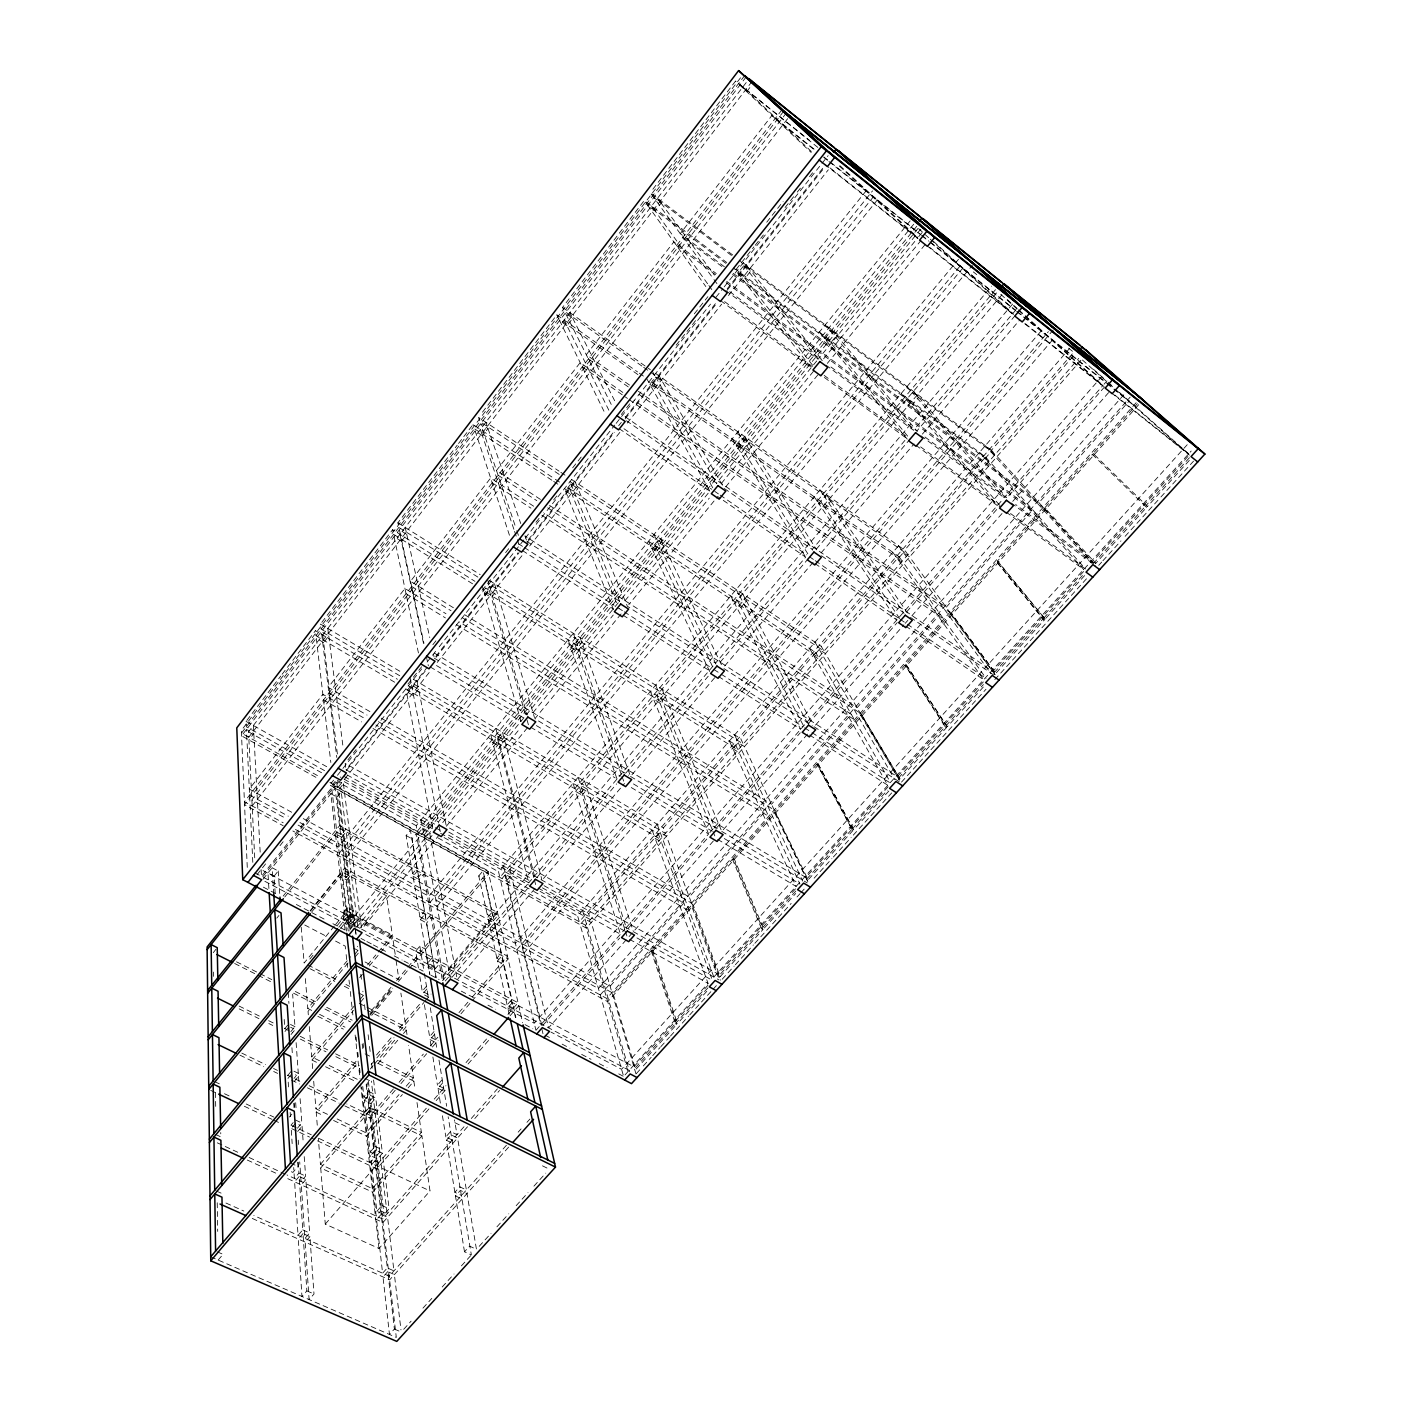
<?xml version="1.0" encoding="UTF-8"?>
<svg xmlns="http://www.w3.org/2000/svg" width="1412" height="1412" viewBox="0 0 1412 1412"><rect width="100%" height="100%" fill="white"/><g stroke="black" fill="none" stroke-linecap="round" stroke-linejoin="round"><path stroke-width="0.75" stroke-dasharray="5 3.75" d="M324.566 770.617L246.341 726.756L246.076 721.408L280.759 676.048M282.082 674.301L286.089 669.076M287.43 667.329L291.419 662.104M292.761 660.357L315.423 630.705L397.443 679.278M321.812 622.339L392.624 529.694L474.926 581.32M477.874 577.102L398.89 527.435L397.884 522.811L457.206 445.204M458.529 443.492L462.483 438.32M463.807 436.59L467.76 431.419M469.084 429.689L473.038 424.518L553.539 478.086M482.498 412.145L556.84 314.894L637.518 371.903M641.878 366.043L564.412 311.134L562.541 307.41L644.26 200.522L726.792 262.561M652.873 189.243L735.528 81.119L809.482 140.335M740.523 77.784L241.346 730.445L247.347 869.262M744.653 75.63L241.452 733.128L320.259 777.147M746.118 76.954L241.576 735.846L318.618 778.824M751.996 81.525L248.777 737.223L248.512 731.84L749.066 78.843M252.801 862.344L246.465 729.457L253.807 733.569L248.918 739.941L254.848 860.42M337.397 754.008L323.666 642.601L328.749 635.965L321.389 631.605L336.797 757.45M423.494 643.307L401.449 541.29L406.762 534.389L399.384 529.747L423.971 643.36M513.88 529.288L482.48 435.761L488.005 428.56L480.645 423.653L516.104 528.547M608.837 410.204L566.971 325.748L572.725 318.247L565.365 313.023L612.067 406.074M707.588 283.741L655.115 210.953L661.134 203.116L653.774 197.556L712.689 277.829M811.353 151.49L747.177 91.056L750.955 86.15M781.93 109.854L244.417 801.751L283.177 822.79M783.589 111.371L244.558 804.787L283.194 825.738M786.343 113.013L251.865 799.916L286.53 818.783M252.166 805.952L789.679 116.066M432.849 644.719L436.89 639.601M505.62 552.621L509.661 547.521M572.654 467.813L576.696 462.695M578.055 460.983L582.097 455.864M694.333 313.817L698.41 308.681M699.752 306.969L703.829 301.815M705.188 300.103L707.889 296.661M766.734 222.214L770.828 217.024M772.188 215.295L776.282 210.106M777.659 208.376L783.113 201.475M257.019 874.734L261.114 869.545L633.9 1066.837L707.959 985.258M262.473 867.833L266.515 862.714M280.017 845.664L284.077 840.546M347.881 759.903L356.071 749.56M407.962 684.026L421.606 666.764M482.057 590.392L491.57 578.355M535.96 522.281L540.037 517.127M553.663 499.919L557.74 494.765M629.699 403.85L621.509 414.21L992.777 671.53L1084.222 570.801M676.154 345.146L696.645 319.253M736.252 269.233L753.884 246.941M755.243 245.229L763.38 234.957M785.09 207.529L789.149 202.375M790.508 200.663L795.927 193.815M797.286 192.103L801.363 186.949M809.5 176.676L813.577 171.523M333.62 780.148L331.185 783.236L330.549 777.747M337.433 775.329L341.545 770.14M342.922 768.41L421.747 668.847M427.13 662.052L431.154 656.951M432.513 655.256L437.879 648.461M439.238 646.767L523.993 539.719M525.335 538.025L614.785 425.065M616.144 423.353L620.203 418.217M621.562 416.505L710.518 304.145M715.99 297.244L722.838 288.613M724.197 286.883L828.12 155.638M335.173 781.348L331.502 785.99L348.199 930.932M432.531 827.838L406.409 691.456L411.492 685.014L418.552 689.197L446.121 825.243M430.236 666.941L520.957 721.373L484.298 593.146L489.611 586.439L496.653 590.869L534.495 717.614M613.585 609.737L565.382 490.811L570.907 483.839L577.949 488.534L627.405 606.295L715.513 663.146L805.67 557.14L717.72 496.547L628.799 604.601M526.923 541.449L619.55 601.23L709.883 491.147L649.838 384.223L655.592 376.951L662.634 381.946L722.538 485.446M720.597 300.632L811.176 367.702L737.876 273.098L743.895 265.527L750.919 270.822L822.243 360.466L921.012 240.446M336.162 782.124L261.485 876.322L360.078 928.355M618.279 602.765L438.479 821.855L345.975 769.734L427.006 667.523M435.743 656.492L517.886 552.869M528.3 539.719L614.608 430.854M618.668 425.718L621.315 422.382M625.322 417.334L716.131 302.768M727.162 288.86L822.755 168.257M346.487 770.352L425.153 671.141M436.061 657.374L519.122 552.639M527.311 542.296L614.326 432.549M625.128 418.923L716.29 303.933M727.18 290.219L823.725 168.452M262.826 876.728L334.838 785.919L488.181 871.522L522.634 1022.8M262.967 879.27L335.121 788.337L488.746 874.01L409.709 968.067M344.457 779.265L430.342 671.071M437.208 662.44L522.934 554.457M529.677 545.967L620.45 431.631M627.246 423.07L721.656 304.162M728.486 295.549L828.314 169.793M353.953 926.343L336.391 779.812L343.434 783.748L338.527 789.926L354.977 926.378M418.552 689.197L413.451 695.622L406.409 691.456M525.44 714.543L491.358 597.558L496.653 590.869M616.462 602.642L572.425 495.488L577.949 488.534M712.742 487.758L656.88 389.2L662.634 381.946M812.659 365.355L744.918 278.376L750.919 270.822M213.247 952.694L215.895 949.341M275.199 893.637L274.087 876.181L278.217 870.992L272.11 867.745L273.734 893.831M336.974 797.109L341.245 791.744L345.834 829.179L341.422 834.651L335.121 831.209L330.849 793.703L336.974 797.109L341.422 834.651M283.194 896.073L339.533 825.702L497.518 912.523L440.579 979.575M284.747 897.026L339.833 828.279L498.118 915.17L442.485 980.634M276.752 918.171L278.888 915.505M341.739 837.245L346.152 831.756L351.041 871.698L346.487 877.329L339.974 873.834L335.421 833.786L341.739 837.245L346.487 877.329M866.174 190.796L338.527 847.094L298.091 825.085M339.233 853.219L872.563 190.867M873.516 196.656L345.905 851.101L428.86 896.249L958.536 259.279M346.646 857.243L877.24 200.098M310.093 910.775L344.546 868.186L507.455 956.171L471.82 997.666M310.534 911.075L342.216 871.91L386.57 895.808L392.36 935.062L377.216 953.294M311.734 911.887L344.863 870.939L508.108 958.995L472.385 1000.543M346.822 880.082L351.376 874.452L356.618 917.2L351.906 922.971L345.181 919.424L340.292 876.587L346.822 880.082L351.906 922.971M345.022 929.449L343.134 912.717L347.264 907.651L353.176 910.793L355.189 927.472M412.569 873.622L406.126 835.551L410.398 830.309L416.981 868.274L412.569 873.622L418.658 876.94L423.053 871.61L416.293 833.61L412.022 838.834L418.658 876.94M334.362 926.025L304.127 963.055L301.056 925.107M335.738 924.348L346.734 910.881L342.216 871.91M913.74 224.19L417.246 831.297L416.24 825.702L910.14 220.907M309.863 959.066L313.993 954M337.397 925.354L347.034 913.564L392.748 937.762L395.519 956.577M338.827 927.19L349.894 913.635L518.063 1002.767L507.949 1014.398M350.494 928.39L349.029 915.841L353.176 910.793M340.539 928.461L350.247 916.582M534.866 888.625L457.259 979.646L429.407 831.88L422.665 828.103L417.74 834.104L444.25 982.187L527.364 884.442M713.007 666.111L528.776 882.782L492.753 742.447L497.854 736.217L504.613 740.223L541.802 879.341M617.026 779L570.695 647.208L576.008 640.73L582.75 644.984L630.176 775.435M709.671 671.494L651.744 548.174L657.268 541.431L664.011 545.932L722.062 666.04M805.034 556.134L736.111 445.098L741.847 438.091L748.589 442.856L816.718 549.868M907.245 439.132L823.955 337.75L829.956 330.426L836.663 335.491L917.323 431.49M916.794 226.238L422.947 829.444L430.519 833.68M918.065 228.391L347.493 924.86L263.303 880.488M423.971 835.057L920.412 229.538L923.836 232.256M424.5 837.863L429.407 831.88M533.824 877.629L499.513 746.436L504.613 740.223M621.262 774.358L577.455 651.444L582.75 644.984M712.513 666.517L658.504 552.657L664.011 545.932M807.84 553.839L742.836 449.863L748.589 442.856M907.669 436.149L830.68 342.798L836.663 335.491M349.664 930.084L432.725 828.879L340.221 776.988M816.718 360.96L716.484 483.098L623.963 419.046M918.683 236.686L923.536 230.791M356.671 927.313L432.407 835.127M442.733 822.561L520.075 728.415M533.012 712.672L613.249 615.032M625.039 600.665L709.283 498.136M721.373 483.416L814.053 370.615M360.36 927.666L386.57 895.808M629.152 1070.349L361.649 929.184L439.185 834.969M527.417 727.78L446.333 826.285L631.588 930.684M621.103 613.955L534.83 718.761L628.658 775.294M725.715 486.84L818.995 373.492M827.326 363.378L925.266 244.382M284.977 1031.501L289.107 1026.506M419.911 916.829L413.028 876.234L417.44 870.886L424.465 911.358L419.911 916.829L426.159 920.2L430.731 914.747L423.529 874.222L419.099 879.57L426.159 920.2M311.717 1010.427L307.798 1008.468L350.476 956.771M290.854 1031.678L294.967 1026.683L292.655 994.172M354.747 954.3L357.96 950.435L357.448 946.252M348.04 962.966L308.045 1011.398L308.398 1015.74M291.048 1034.502L295.179 1029.507L290.625 1027.248M355.083 957.036L358.277 953.153M367.579 964.873L375.839 954.936M359.654 977.581L362.425 974.262M369.309 965.967L378.963 954.353M380.34 952.694L392.748 937.762M429.989 902.497L959.948 266.18M287.783 1075.379L292.055 1070.278L298.285 1073.314L294.031 1078.415M962.86 268.068L435.92 900.097L515.415 943.357L1041.315 330.779M291.19 1074.567L287.977 1078.397L288.525 1086.905M427.73 963.002L420.37 919.636L424.959 914.146L432.46 957.389L427.73 963.002L434.19 966.408L438.92 960.813L431.225 917.535L426.653 923.007L434.19 966.408M437.067 906.345L972.321 265.385M319.483 1060.747L311.734 1056.935L355.948 1003.985M360.06 999.343L363.378 995.389L362.866 991.171M312.67 1068.549L311.981 1060.077L353.529 1010.374M294.243 1081.433L298.514 1076.315L295.373 1074.797M360.413 1002.255L363.731 998.284M418.446 968.032L415.71 951.123L419.841 946.199L425.541 949.217L429.83 974.527L428.242 966.002L432.972 960.372L435.902 977.228M478.756 875.917L483.045 870.833L491.658 909.293L487.246 914.499L493.106 917.712L484.457 879.094L478.756 875.917L487.246 914.499M371.268 1010.745L390.983 987.253M396.613 980.546L406.479 968.808M407.891 967.132L488.181 871.522M369.962 1014.028L392.006 987.782M370.191 1015.104L392.765 988.223M398.413 981.499L408.297 969.744M371.709 1015.316L393.807 989.035M289.372 1117.051L291.825 1114.139M995.513 289.654L499.883 877.434L498.542 871.751L991.595 286.142M290.978 1125.188L293.184 1122.575M295.602 1123.175L291.19 1128.4L292.16 1143.614M996.554 292.902L500.554 880.294L535.766 1029.666M297.42 1128.223L301.833 1123.017L300.015 1097.548M1001.902 294.773L506.361 881.053L504.984 875.352L531.759 890.337M327.496 1114.333L315.935 1108.773L357.624 1059.477M297.65 1131.453L302.062 1126.229L298.832 1124.693M436.184 977.863L434.719 969.409L439.45 963.814L442.08 978.551M541.802 1025.5L505.478 874.469L511.956 878.105L507.032 883.912L540.867 1024.883M624.704 929.078L582.079 795.203L587.18 789.167L580.703 785.319L626.646 928.972M712.072 829.25L659.986 703.105L665.281 696.84L658.804 692.762L715.125 828.297M803.251 725.291L740.929 607.407L746.436 600.894L739.976 596.588L807.505 723.226M899.673 618.562L825.102 507.914L830.821 501.136L824.379 496.565L904.033 613.443M999.502 505.108L912.682 404.379L918.647 397.319L912.223 392.483L1004.232 497.748L1102.631 385.847L1021.582 321.195M317.259 1125.188L316.2 1112.144L357.995 1062.759M428.065 994.313L422.223 991.259L426.477 986.229M426.936 988.965L422.665 994.013L428.524 997.066M487.828 917.165L492.241 911.94L501.419 952.923L496.865 958.236L502.884 961.484L493.688 920.359L487.828 917.165L496.865 958.236M1012.598 304.057L442.997 975.18L363.096 933.085M376.51 1055.029L392.183 1036.584M399.296 1028.201L420.652 1003.049M371.162 1064.577L393.983 1037.714M399.702 1031.007L423.935 1002.467M425.365 1000.79L431.066 994.066M370.226 1069.043L373.086 1065.689M374.515 1064.013L395.907 1038.844M403.038 1030.46L405.897 1027.089L400.884 993.095M1016.075 309.669L913.529 430.272L825.914 365.09M377.763 1063.765L397.76 1040.256M403.479 1033.531L406.338 1030.178L367.42 1010.357M451.822 977.492L527.382 888.713M536.825 877.629L616.62 783.854M625.869 772.999L708.224 676.224M720.191 662.175L808.352 558.587M816.312 549.215L910.069 439.061M1015.175 315.564L916.917 430.995L829.303 365.761M218.154 1260.069L223.043 1254.333L217.466 1251.897M297.685 1162.217L297.967 1166.471L292.884 1172.437L287.271 1169.842M543.461 878.546L624.51 783.483M631.941 774.764L715.284 677.019M813.118 562.276L722.997 667.982L812.271 725.591M821.131 552.869L914.058 443.897M922.371 434.137L1019.852 319.818M298.214 1162.2L298.956 1173.037L294.384 1178.367L293.696 1167.512M373.58 1080.003L375.345 1094.671L370.615 1100.195L363.943 1096.93L368.673 1091.405L367.649 1082.633M299.185 1176.478L294.614 1181.826L298.038 1235.323L302.768 1229.87L299.185 1176.478L305.857 1179.567L309.652 1232.976L304.939 1238.412L301.285 1184.897L305.857 1179.567M364.331 1100.266L369.061 1094.724L375.751 1097.989L381.981 1149.668L377.075 1155.316L370.173 1152.033L364.331 1100.266L371.021 1103.531L377.075 1155.316M304.215 1156.604L305.61 1176.125L301.056 1181.438L299.715 1161.882M371.021 1103.531L375.751 1097.989M366.167 1084.504L368.832 1107.59L364.561 1112.568L361.719 1087.328M435.62 1039.779L429.601 1036.708L434.013 1031.554M320.436 1164.353L369.467 1107.149L421.394 1132.406L372.291 1188.586L320.436 1164.353L318.318 1138.248M369.185 1110.626L364.896 1115.621L370.173 1162.658L374.604 1157.575L369.185 1110.626L375.221 1113.556L380.799 1160.523L370.579 1155.616L375.504 1149.95L382.423 1153.233L389.112 1208.778L384.011 1214.567L376.863 1211.267L370.579 1155.616M431.119 1046.151L430.078 1039.656L434.49 1034.484L437.508 1036.037M497.483 961.078L502.054 955.73L511.85 999.467L507.12 1004.92L513.333 1008.203L503.519 964.325L497.483 961.078L507.12 1004.92M320.718 1167.971L369.873 1110.679L421.906 1135.936L430.007 1190.969L378.998 1248.473L325.272 1224.098L320.718 1167.971L372.697 1192.205L378.998 1248.473M393.401 1088.934L370.579 1115.498L346.805 1103.972M399.102 1082.298L423.335 1054.093M430.466 1045.798L437.826 1037.22M458.988 1012.598L470.39 999.325M395.219 1090.276L370.932 1118.533L341.157 1104.131M400.937 1083.639L426.653 1053.723M432.372 1047.069L438.091 1040.432M460.947 1013.834L470.955 1002.202M516.916 949.676L1048.392 331.644M1053.264 329.949L522.193 947.046L598.423 988.541L1125.435 392.924M337.133 1118.957L366.061 1132.83L399.031 1094.565M406.197 1086.234L413.381 1077.921L408.58 1045.357M523.711 953.365L1052.417 340.08M372.291 1188.586L366.449 1136.201L402.367 1094.547M408.103 1087.875L413.857 1081.204L377.11 1062.918M370.173 1152.033L375.08 1146.367L369.061 1094.724M1068.584 348.146L1073.72 352.259L579.291 921.771L577.649 916.017L1069.502 348.517M303.015 1233.558L298.285 1239.03L301.956 1296.463L306.863 1290.886L303.015 1233.558L309.916 1236.665L313.993 1293.992L309.104 1299.552L305.186 1242.119L309.916 1236.665M443.668 1088.264L437.455 1085.157L442.027 1079.898L445.133 1081.451M540.055 891.378L590.41 919.618L588.716 913.864L658.31 833.751L408.421 685.773M409.974 677.301L410.998 682.437L665.423 833.415L663.375 827.926L735.546 744.83L485.746 588.116M487.511 579.255L488.905 584.038L743.241 743.983L740.806 738.794L815.73 652.538L566.194 486.505M569.989 481.633L824.026 651.144L821.184 646.272L899.003 556.681L649.979 380.71M643.66 367.314L907.951 554.687L904.668 550.15L985.558 457.047L735.528 269.127M739.747 260.285L742.5 263.779L995.213 454.399L991.453 450.251L1075.591 353.388M374.974 1160.805L370.544 1165.888L376.174 1216.085L380.746 1210.896L374.974 1160.805L381.187 1163.753L387.153 1213.861L380.746 1210.896M440.367 1103.09L437.967 1088.299L442.538 1083.022M509.185 1014.328L507.79 1007.939L512.521 1002.485L515.857 1017.364M636 1073.967L591.275 922.513L585.045 919.018L580.12 924.683L623.627 1076.438L708.083 983.37L655.133 838.34L660.234 832.48L666.464 836.169L720.42 980.21M717.649 839.363L796.086 886.418L732.952 748.784L738.247 742.677L744.459 746.595L808.582 883.224M809.605 735.034L887.848 785.301L813.753 655.786L819.26 649.449L825.455 653.579L899.391 780.201M905.71 626.081L983.634 679.754L897.714 559.152L903.415 552.586L909.61 556.963L995.125 674.76M1006.191 512.097L1083.692 569.495L984.994 458.688L990.942 451.84L997.101 456.482L1093.788 563.159M382.423 1153.233L377.498 1158.899L384.011 1214.567M325.272 1224.098L426.989 1107.432M434.225 1099.136L445.963 1085.634M466.031 1062.583L487.705 1037.661M627.863 1071.037L585.521 925.248L1078.75 358.366M428.93 1108.932L376.775 1168.836L311.54 1138.019M436.167 1100.619L446.492 1088.776M468.043 1064.013L491.235 1037.396M510.067 1015.757L518.751 1005.785M1080.904 360.236L586.351 928.143L330.179 785.266M372.697 1192.205L421.906 1135.936M1101.889 376.439L534.265 1023.276L460.188 984.252M376.863 1211.267L381.964 1205.46L375.504 1149.95M535.925 1030.372L624.792 929.308M626.222 927.666L708.63 833.945L630.123 786.855M709.83 832.586L713.431 828.473M714.648 827.114L1002.855 499.318M1104.06 384.205L1106.937 380.922M542.755 1025.483L619.639 938.08M628.34 928.213L707.377 838.375M716.714 827.75L800.251 732.793M808.352 723.597L897.273 622.533M906.681 611.855L1000.049 505.725M1104.59 386.888L1006.862 497.959L923.977 436.255M452.264 1140.049L445.857 1136.907L450.587 1131.524L457.011 1134.666L454.505 1119.91M381.152 1214.338L376.563 1219.544L382.599 1273.218L387.329 1267.923L381.152 1214.338L387.576 1217.303L393.948 1270.888L387.329 1267.923M454.858 1192.31L446.404 1140.261L451.152 1134.877L457.576 1138.019L466.384 1189.981L459.765 1186.821L454.858 1192.31L461.477 1195.47M626.187 939.862L548.615 1027.848L511.956 878.105M629.064 936.597L715.778 838.234M723.244 829.762L807.788 733.869M815.501 725.097L903.909 624.828M905.216 623.327L907.845 620.362M911.905 615.738L1004.426 510.791M1012.739 501.366L1109.638 391.442M464.001 1126.741L382.581 1219.033L287.007 1174.96M471.273 1118.498L497.43 1088.846M467.496 1126.776L382.987 1222.492L285.206 1177.484M474.785 1118.533L499.548 1090.47M600.259 994.931L1130.182 397.125M1136.148 402.702L606.789 998.478L294.737 829.073M652.415 951.423L651.108 950.7L612.278 994.401L613.585 995.107L635.629 1069.643L676.736 1024.406L651.779 949.958L691.386 905.41L692.674 906.169M733.728 859.996L732.422 859.22L692.057 904.651L693.363 905.392L720.12 976.68L762.939 929.555L733.128 858.443L774.288 812.129L775.594 812.924M817.001 764.086L774.994 811.335L808.123 879.835L852.76 830.715L817.001 764.086L852.76 830.715M888.819 791.038L853.519 829.885L817.724 763.274L860.561 715.072L861.867 715.937M861.302 714.26L905.021 665.07L946.464 727.621L899.885 778.859L861.302 714.26L899.885 778.859M983.317 687.062L947.258 726.739L905.78 664.222L950.4 614.026L951.688 614.926M951.158 613.161L996.713 561.923L1044.298 619.956L995.672 673.471L951.158 613.161L995.672 673.471M1084.61 575.602L1045.127 619.038L997.507 561.041L1044.015 508.708L1045.304 509.661M1092.323 454.364L1146.544 507.455L1095.712 563.388L1044.809 507.808L1092.323 454.364L1093.612 455.352M1189.31 460.4L1147.427 506.502L1093.135 453.446L1137.384 403.673M1138.672 404.697L607.725 1001.69L292.849 830.98M387.753 1271.612L383.005 1276.925L389.465 1334.446L394.389 1329.045L387.753 1271.612L394.389 1274.595L400.973 1329.892M464.495 1251.773L455.441 1195.911L460.365 1190.404L467.001 1193.564L476.462 1249.338L469.614 1246.143L464.495 1251.773L471.361 1254.95L448.151 1116.768M506.414 1145.273L389.218 1276.183L253.807 1215.503M518.151 1132.177L521.081 1128.894M526.941 1122.346L529.871 1119.081M508.602 1147.144L389.641 1279.89L249.959 1217.409M1187.227 444.709L621.58 1069.29L550.927 1032.066M713.837 977.033L1191.198 451.046M795.521 888.819L718.126 974.068L345.163 763.362L345.975 769.734M888.166 786.749L805.864 877.417L433.06 652.309L434.084 656.898M983.317 681.943L897.326 776.671L525.07 536.048M1119.451 392.377L1189.575 454.682L1092.482 561.711L1015.634 504.49M651.108 950.7L675.377 1023.665L634.27 1068.919L635.629 1069.643M707.906 987.853L676.083 1022.888L677.442 1023.629L707.818 990.2M732.422 859.22L761.562 928.761L718.743 975.904L720.12 976.68M795.821 891.06L762.303 927.966L763.663 928.761L795.715 893.478M851.401 829.868L806.764 879.005L808.123 879.835M852.16 829.038L887.46 790.173M898.544 777.977L945.105 726.703L905.021 665.07M945.916 725.839L983.405 684.555M994.313 672.536L1042.956 619.003L996.713 561.923M1043.786 618.085L1083.269 574.613M1189.416 457.753L1146.085 505.461L1147.427 506.502M403.708 1329.292L411.104 1321.155M422.947 1308.147L431.825 1298.387M442.185 1287.003L454.029 1273.995M461.424 1265.858L471.784 1254.474M479.18 1246.337L491.023 1233.329M496.936 1226.816L508.779 1213.808M516.174 1205.671L528.017 1192.663M533.93 1186.151L545.773 1173.143M636.406 1073.526L640.836 1068.637M643.307 1065.936L651.214 1057.253M652.697 1055.629L660.092 1047.475M660.851 1046.663L669.606 1037.026M670.453 1036.09L688.615 1016.128M689.709 1014.928L706.159 996.854M707.483 995.389L716.378 985.629M722.15 979.275L734.152 966.09M735.352 964.749L753.39 944.928M754.873 943.287L791.161 903.415M797.039 896.955L799.969 893.725M800.798 892.825L805.228 887.954M814.124 878.176L831.897 858.637M833.38 857.013L851.154 837.475M853.254 835.163L891.696 792.909M901.491 782.124L986 689.25M994.807 679.578L1087.452 577.737M1098.73 565.347L1101.695 562.082M1102.913 560.74L1120.951 540.92M1125.135 536.313L1159.464 498.595M1160.929 496.953L1193.528 461.142M210.706 1256.839L396.313 1337.429L366.767 1083.798M306.863 1290.886L313.993 1293.992M394.389 1329.045L401.22 1332.028M225.938 1203.024L243.852 1211.055M216.513 1191.075L221.896 1193.493M302.768 1229.87L309.652 1232.976M217.307 1142.837L239.21 1152.933M249.165 1157.522L285.012 1174.043M247.294 1160.046L277.229 1173.813M215.63 1134.471L220.819 1136.872L220.731 1132.565M298.956 1173.037L305.61 1176.125M290.501 1162.994L297.967 1166.471M381.964 1205.46L389.112 1208.778M224.508 1093.735L230.421 1096.524M246.2 1103.99L273.822 1117.068M291.578 1125.452L311.293 1134.789M319.183 1138.531L430.007 1190.969M210.741 1090.399L216.671 1093.206M244.347 1106.267L272.022 1119.345M273.999 1120.281L279.911 1123.069M291.772 1128.682L309.563 1137.084M214.8 1081.68L219.813 1084.081M295.39 1119.963L301.833 1123.017M455.441 1195.911L462.077 1199.053M375.08 1146.367L381.981 1149.668M316.2 1112.144L323.93 1115.833M333.585 1120.475L366.449 1136.201M239.952 1055.17L263.762 1066.695M273.681 1071.496L277.652 1073.402M291.543 1080.127L299.485 1083.975M307.428 1087.805L339.18 1103.178M241.823 1053.123L265.597 1064.63M273.522 1068.478L277.476 1070.402M287.395 1075.185L293.325 1078.062M295.32 1079.033L301.25 1081.91M309.175 1085.74L338.898 1100.142M446.404 1140.261L452.828 1143.402M368.832 1107.59L374.851 1110.52L371.356 1081.115M368.673 1091.405L375.345 1094.671M329.19 1065.513L358.313 1079.827M311.981 1060.077L317.824 1062.936M325.59 1066.748L356.706 1082.016M365.055 1078.433L370.668 1081.204M454.805 1122.628L461.953 1126.158M542.49 1165.835L549.356 1169.207M239.122 1006.068L260.779 1016.781M268.651 1020.682L274.563 1023.612M284.412 1028.483L292.284 1032.384M300.156 1036.284L327.725 1049.928M335.597 1053.829L359.213 1065.513M239.21 1008.892L258.943 1018.634M268.81 1023.506L272.745 1025.465M300.368 1039.108L326.013 1051.799M335.862 1056.67L359.548 1068.372M294.967 1026.683L288.913 1023.665L284.8 1028.677L284.094 1017.823M437.967 1088.299L444.198 1091.405M365.108 1053.864L370.897 1056.741M378.628 1060.588L413.381 1077.921M319.553 1014.363L345.005 1027.159M317.859 1016.322L343.363 1029.119M234.639 963.478L256.225 974.368M258.202 975.357L271.951 982.293M293.537 993.183L315.141 1004.073M324.954 1009.033L350.494 1021.9M236.51 961.819L258.078 972.709M260.037 973.698L271.792 979.628M295.32 991.506L316.87 1002.396M326.666 1007.338L352.153 1020.205M359.266 1003.332L365.09 1006.297M367.032 1007.286L405.897 1027.089M430.078 1039.656L436.114 1042.727M307.922 964.996L336.409 979.593M345.905 984.464L349.699 986.406M358.683 992.989L363.378 995.389M310.058 968.72L334.785 981.393M344.299 986.264L350.017 989.177L351.217 999.908M365.02 961.96L398.908 979.575L395.819 958.677M353.406 948.052L357.96 950.435M304.727 925.001L325.925 936.068M335.562 941.098L345.199 946.111L345.905 952.482M263.373 887.16L275.216 893.372M296.361 904.492L325.872 919.989M332.897 923.695L345.393 930.243M361.013 938.451L364.914 940.516M366.873 941.539L372.733 944.61M373.368 944.946L386.394 951.794M394.213 955.906L402.102 960.054M403.973 961.025L409.833 964.114M411.774 965.137L423.176 971.121M430.836 975.145L439.114 979.504M461.3 991.153L476.603 999.202M487.934 1005.15L495.736 1009.245M525.035 1024.635L532.836 1028.748M544.997 1035.137L550.751 1038.155M562.135 1044.139L569.936 1048.233M581.656 1054.393L591.028 1059.318M599.235 1063.624L607.036 1067.737M618.756 1073.879L624.616 1076.968M254.901 872.863L259.843 875.458M428.242 966.002L434.719 969.409M507.79 1007.939L514.021 1011.221L515.451 1017.628M274.087 876.181L267.98 872.934L269.004 890.39M343.134 912.717L349.029 915.841M415.71 951.123L421.394 954.141M346.734 910.881L392.36 935.062M420.37 919.636L426.653 923.007M413.028 876.234L419.099 879.57M291.684 812.253L249.306 789.096L322.854 694.298L364.561 718.408M303.245 818.572L610.09 986.247L683.867 903.045L375.892 724.956M675.377 1023.665L676.736 1024.406M249.589 795.097L288.295 816.189M299.909 822.525L611.978 992.618M406.126 835.551L412.022 838.834M248.512 731.84L322.907 773.476M416.24 825.702L337.521 781.648L338.192 787.155L343.081 780.995L428.877 829.073L427.836 823.496M438.073 837.916L498.542 871.751M533.665 891.413L577.649 916.017M329.878 782.513L585.521 925.248M246.076 721.408L327.778 767.298M344.316 776.582L433.502 826.673M435.39 827.732L441.056 830.927M448.61 835.163L528.988 880.311M542.367 887.83L588.716 913.864M651.779 949.958L653.085 950.682L677.442 1023.629M440.579 833.292L528.776 882.782M538.184 888.06L620.468 934.214L575.602 791.373L582.079 795.203M629.54 939.315L708.083 983.37M444.056 837.581L528.529 884.936M719.396 977.475L718.037 976.698L691.386 905.41M633.388 931.691L718.973 979.928M347.105 774.906L434.596 824.114M448.822 832.109L532.659 879.27M544.044 885.677L625.463 931.479M636.918 937.903L712.389 980.369M323.524 699.928L361.631 721.92M373.015 728.486L686.126 909.169M328.908 692.992L367.032 715.072M378.398 721.673L691.527 903.098M369.926 711.595L328.219 687.379L404.944 588.486L445.98 613.726M381.258 718.178L689.25 896.991L765.922 810.523L458.918 621.704M761.562 928.761L762.939 929.555M394.654 682.208L316.006 635.718L315.423 630.705M405.897 688.862L660.339 839.257L658.31 833.751M323.666 642.601L316.306 638.259L330.832 762.498M492.753 742.447L499.513 746.436M655.133 838.34L661.363 842.029L711.63 978.269M399.737 675.748L321.089 629.081L320.471 624.086L402.508 672.853M413.469 679.366L663.375 827.926M733.128 858.443L734.417 859.22L763.663 928.761M530.683 727.198L615.138 777.871M436.467 665.529L523.905 718.073M536.366 725.574L620.415 776.088M633.441 783.925L711.348 830.768M724.285 838.534L799.898 883.983M807.382 880.664L774.288 812.129M434.366 658.221L526.976 714.031M630.529 776.423L719.996 830.344M721.779 831.421L807.205 882.888M406.038 593.711L445.398 617.891M456.553 624.739L768.622 816.33M453.428 607.76L410.539 581.267L490.635 478.033L534.618 506.855M464.53 614.626L771.517 804.24L851.277 714.295L543.673 512.785M411.669 586.474L451.028 610.743M462.183 617.626L774.235 810.011M472.596 583.809L393.595 534.336L392.624 529.694M401.449 541.29L394.089 536.666L418.464 653.068M484.298 593.146L491.358 597.558M570.695 647.208L577.455 651.444M659.986 703.105L653.509 699.046L708.277 833.098M732.952 748.784L739.182 752.667L799.827 883.841M397.884 522.811L480.186 574.649M489.258 580.367L740.806 738.794M817.724 763.274L853.519 829.885M518.804 543.973L522.493 546.338M524.329 547.521L614.079 605.271M622.427 610.655L618.774 608.29L620.327 612.067M624.263 611.82L710.96 667.594M713.925 669.517L719.379 673.03M721.197 674.195L802.828 726.721M804.611 727.851L810.17 731.434M812.024 732.634L889.419 782.424M522.475 550.592L613.249 608.907M622.939 615.12L709.23 670.559M718.532 676.524L800.657 729.28L734.469 603.118L740.929 607.407M899.109 779.724L860.561 715.072M814.053 726.739L900.909 782.777M492.206 482.798L530.93 508.143M541.855 515.274L854.419 719.767M540.461 499.442L496.477 470.496L580.173 362.619L623.398 392.818M549.533 505.39L857.084 707.747L940.11 614.132L634.059 400.249M498.083 475.226L536.807 500.678M547.732 507.861L860.261 713.184M555.375 479.303L560.864 482.957M551.898 480.221L474.414 428.736L473.038 424.518M553.698 481.421L559.081 485.004M564.482 488.587L818.536 657.427L815.73 652.538M482.48 435.761L475.12 430.854L509.856 536.489M565.382 490.811L572.425 495.488M651.744 548.174L658.504 552.657M813.753 655.786L819.966 659.898L889.878 781.365M559.205 474.432L479.921 421.535L478.509 417.352L559.028 471.131M945.105 726.703L946.464 727.621M560.846 472.349L566.336 476.02M571.683 479.586L821.184 646.272M905.78 664.222L947.258 726.739M623.963 428.736L711.683 489.258M714.807 491.411L718.39 493.882M720.173 495.1L806.799 554.863M809.764 556.91L813.383 559.417M815.201 560.652L898.385 618.032M900.15 619.268L905.569 622.992M907.369 624.245L984.605 677.513M619.162 428.648L709.883 491.147M814.9 563.494L896.797 619.939L818.642 503.36L825.102 507.914M724.321 488.517L812.253 549.392L906.628 438.391L820.743 374.798M821.484 555.781L903.362 612.473M910.458 617.379L995.231 676.066M994.842 674.371L950.4 614.026M582.256 366.873L627.475 398.431M629.258 399.667L943.745 619.233M629.523 385.07L586.298 354.73L673.842 241.876L716.29 273.575M638.383 391.3L946.164 607.319L1032.666 509.785L726.721 281.359M588.416 358.948L628.269 386.906M638.965 394.389L949.835 612.384M639.318 373.174L644.684 376.969M637.924 374.604L558.675 318.653L556.84 314.894M566.971 325.748L559.593 320.542L605.501 414.369M649.838 384.223L656.88 389.2M736.111 445.098L742.836 449.863M897.714 559.152L903.892 563.512L986.053 678.342M562.541 307.41L650.385 369.75M655.68 373.492L904.668 550.15M1042.956 619.003L1044.298 619.956M997.507 561.041L1045.127 619.038M724.621 301.638L812.324 366.626M824.167 375.398L907.122 436.855M920.659 446.898L998.284 504.419M1010.568 513.527L1084.028 567.942M915.841 445.204L997.349 505.567L906.257 399.543L912.682 404.379M1095.712 563.388L1094.371 562.4L1145.22 506.431L1146.544 507.455M729.739 291.631L822.313 360.554M725.786 290.572L818.095 359.266L917.482 238.169L825.49 164.798M920.959 435.796L1004.232 497.748M1011.292 503.007L1095.571 565.718M676.489 245.564L715.655 274.793M726.121 282.594L1036.832 514.462M724.427 266.762L680.249 233.633L771.923 115.466L815.271 150.113M733.11 273.275L1038.967 502.672L1129.159 400.99L1114.297 389.112M1044.809 507.808L1046.098 508.779M682.931 237.287L722.079 266.639M732.546 274.475L1043.186 507.332M725.962 263.409L646.572 203.769L644.26 200.522M655.115 210.953L647.755 205.411L705.823 286.548M737.876 273.098L744.918 278.376M823.955 337.75L830.68 342.798M984.994 458.688L991.153 463.312L1085.546 569.001M732.74 255.007L650.208 192.72L652.573 195.933L731.963 255.819M743.241 262.932L991.453 450.251M1093.135 453.446L1094.424 454.452M830.185 168.01L917.906 237.975M929.52 247.241L1013.692 314.399M1025.465 323.789L1103.196 385.776M1114.809 395.06L1189.61 454.717M926.978 245.741L1012.457 313.923M1111.35 392.801L1188.339 454.187M817.813 147.395L735.528 81.119M973.327 271.898L976.733 274.616M747.177 91.056L739.835 85.161L811.229 152.549M823.761 156.891L919.847 233.686M921.559 235.063L928.425 240.534M930.137 241.911L1015.722 310.322M1017.434 311.681L1022.553 315.776M1024.247 317.135L1112.585 387.753M775.188 118.52L815.324 150.607M823.849 157.42L827.255 160.138M828.95 161.515L920.306 234.516M922.036 235.892L928.937 241.399M930.649 242.776L1014.91 310.11M1016.622 311.487L1021.758 315.582M1023.471 316.959L1105.331 382.387M1107.043 383.746L1112.162 387.841M1113.874 389.2L1133.907 405.209M1093.365 369.185L1106.408 380.781M1108.049 382.228L1112.938 386.57M1082.422 359.989L1107.096 381.946M1108.755 383.411L1113.68 387.806M1115.339 389.271L1189.398 455.141M1007.162 299.485L1017.011 308.328M1018.652 309.793L1023.576 314.223M1025.218 315.688L1102.348 384.894M1000.755 294.349L1017.064 308.999M1018.705 310.481L1023.594 314.876M1025.218 316.341L1103.531 386.659M933.526 241.434L1012.528 313.182M918.806 228.797L928.567 237.657M930.19 239.14L1013.181 314.576M839.999 165.751L917.694 237.41M839.381 166.051L917.994 238.663M742.836 86.962L745.73 89.68M1044.015 508.708L1093.523 563.335M985.329 445.645L989.071 449.775M990.942 451.84L1091.423 562.982M985.558 457.047L989.282 461.212L736.517 271.333L733.781 267.821M979.434 452.44L983.14 456.588M913.44 391.389L916.9 395.325M918.647 397.319L1006.332 497.359M907.051 386.553L910.493 390.489M907.528 398.396L910.952 402.367M901.138 393.595L904.545 397.549M831.95 329.878L835.092 333.62M825.261 324.831L828.385 328.555M829.956 330.426L914.146 431.013M826.002 337.133L829.109 340.892M819.331 332.102L822.402 335.862M746.736 265.562L749.507 269.057M743.895 265.527L818.536 359.813M740.77 273.063L743.524 276.611M657.533 198.245L659.933 201.492M661.134 203.116L714.384 275.128M713.978 279.576L717.825 284.818M898.526 545.791L901.774 550.309M903.415 552.586L990.942 673.648M651.567 206.028L653.933 209.294M708.877 285.506L712.707 290.837M899.003 556.681L902.25 561.235L648.708 382.211L646.467 378.24M892.861 552.339L896.09 556.875M826.338 494.588L829.321 498.948M830.821 501.136L907.439 612.949M819.931 490.035L822.896 494.377M820.654 501.313L823.602 505.708M814.247 496.795L817.177 501.154M744.583 436.573L747.248 440.756M737.894 431.825L740.523 435.99M741.847 438.091L812.782 550.239M738.882 443.544L741.512 447.745M732.193 438.814L734.787 442.997M815.006 642.142L817.83 647.014M819.26 649.449L894.802 779.583M659.175 375.98L661.487 379.952M652.185 371.021L654.444 374.974M655.592 376.951L716.855 483.751M809.553 648.443L812.359 653.315M653.474 383.181L655.733 387.17M742.624 593.781L745.165 598.511M746.436 600.894L812.571 723.985M736.199 589.492L738.705 594.205M737.152 600.259L739.659 605.007M730.728 595.988L733.216 600.718M569.866 312.617L571.772 316.359M572.725 318.247L615.297 401.996M564.147 320.065L566.018 323.842M660.692 539.049L662.899 543.62M653.985 534.566L656.174 539.137M657.268 541.431L715.972 664.099M655.221 545.738L657.392 550.345M648.514 541.273L650.667 545.862M734.628 734.893L737.029 740.082M738.247 742.677L802.687 881.088M735.546 744.83L737.964 750.037L483.61 590.728L482.233 585.909M729.369 740.965L731.751 746.154M575.178 481.933L577.031 486.328M662.087 689.215L664.222 694.28M665.281 696.84L721.108 829.815M655.645 685.155L657.745 690.221M570.907 483.839L619.868 602.006M656.827 695.445L658.927 700.546M712.901 831.28L715.425 837.387M569.689 488.834L571.525 493.265M650.385 691.403L652.468 696.487M657.18 824.255L659.21 829.726M660.234 832.48L714.348 978.41M652.115 830.097L654.127 835.586M580.05 637.553L581.85 642.495M573.343 633.317L575.108 638.259M576.008 640.73L623.433 772.982M574.79 643.978L576.555 648.938M621.986 776.406L624.175 782.548M568.083 639.777L569.813 644.719M485.834 422.241L487.281 426.442M488.005 428.56L520.746 523.534M525.017 535.925L526.447 540.055M516.81 530.612L518.892 536.789M480.345 429.389L481.774 433.625M514.568 531.371L516.668 537.601M517.357 539.684L520.145 547.997M584.55 781.083L586.298 786.466M587.18 789.167L633.123 930.914M578.108 777.253L579.838 782.619M579.485 787.084L581.215 792.485M625.375 931.179L627.369 937.462M573.043 783.272L574.737 788.655M494.5 583.668L495.93 588.469M489.611 586.439L527.258 714.984M489.24 590.304L490.652 595.123M527.029 719.961L528.812 726.086M582.521 910.387L584.197 916.123M585.045 919.018L629.575 1071.849M502.495 732.298L503.907 737.558M495.788 728.31L497.165 733.569M497.854 736.217L534.866 877.223M497.43 738.476L498.807 743.771M534.371 879.747L536.03 886.101M490.723 734.505L492.064 739.8M509.873 869.58L511.25 875.246M503.431 865.962L504.79 871.628M541.82 1028.818L543.09 1034.131M405.209 527.417L406.232 532.059M406.762 534.389L429.76 637.553M399.949 534.283L400.955 538.943M426.248 656.05L428.348 665.811M416.981 681.449L418.023 686.603M411.492 685.014L438.708 822.984M439.291 826.744L440.262 831.65M421.129 819.719L422.153 825.296M422.665 828.103L450.393 978.816M419.841 946.199L424.041 971.474M424.394 973.574L428.348 997.49M430.307 1007.744L436.996 1049.628M438.991 1060.077L446.651 1106.196M419.823 976.469L422.223 991.259M424.394 1004.691L429.601 1036.708M432.884 1056.988L437.455 1085.157M442.433 1115.78L445.857 1136.907M406.338 1030.178L406.991 1034.519M413.857 1081.204L415.11 1089.746M416.999 1102.543L421.394 1132.406M327.778 628.428L328.431 633.441M328.749 635.965L343.028 746.86M343.434 783.748L361.649 929.184M322.73 635.029L323.348 640.06M357.783 926.713L356.989 920.165L352.259 925.919L345.516 922.371L346.505 931.126M355.436 929.573L356.195 935.821L355.242 928.549M360.819 974.28L361.843 982.717M364.508 1004.726L365.284 1011.168M368.126 1034.767L368.903 1041.209M369.538 1046.468L370.544 1054.852M371.568 1063.236L372.309 1069.519M334.838 785.919L351.535 927.49M368.408 1081.274L370.615 1100.195M347.264 907.651L349.699 928.496M363.06 1043.221L363.572 1047.598M347.034 913.564L349.064 931.055M362.178 1044.262L362.849 1048.745M362.76 1086.428L363.943 1096.93M356.089 1037.114L356.583 1041.491M357.801 1052.417L358.295 1056.794M359.601 1068.407L360.078 1072.608M346.152 954.6L347.564 967.326M348.993 980.052L349.47 984.288M351.447 1002.061L352.894 1014.928M355.136 1035.031L360.007 1078.609M360.607 1083.939L366.061 1132.83M305.38 978.604L307.798 1008.468M309.263 1026.577L311.734 1056.935M313.693 1081.257L315.935 1108.773M296.114 1042.656L298.285 1073.314M298.514 1076.315L299.115 1084.804M302.062 1126.229L303.298 1143.579M288.189 992.583L288.93 1003.438M291.931 1047.686L292.39 1054.27M295.69 1102.701L296.114 1109.091M298.232 1140.155L298.532 1144.497M294.243 1102.984L294.526 1107.22M278.217 870.992L279.823 894.926M293.749 1103.39L294.031 1107.661M290.166 1112.427L290.431 1116.68M253.366 725.503L253.666 730.869M253.807 733.569L260.249 853.572M261.114 869.545L261.555 877.576M213.547 972.056L213.618 976.363M215.471 1092.641L215.754 1109.938M217.236 1202.777L217.695 1231.423"/><path stroke-width="1.5" d="M247.912 882.376L826.479 150.766L738.617 70.6L236.775 727.886L242.74 879.676L631.517 1083.639L1204.895 454.064L1085.987 350.052M242.74 879.676L821.325 146.619L738.617 70.6M833.521 152.408L836.028 149.248L926.907 231.25L919.6 240.128L927.402 246.359L934.709 237.498L843.035 154.879M256.031 885.289L207.105 946.975L210.759 1260.81L396.772 1341.4L555.498 1167.106L523.111 1024.918M256.154 886.701L261.661 879.747L253.419 875.405M207.14 949.605L257.514 886.136M207.617 990.465L280.441 899.515M207.652 993.289L283.371 898.756M208.146 1036.814L308.716 912.47M208.182 1039.797L310.34 913.582M208.729 1086.269L337.45 928.867M208.764 1089.464L339.145 930.155M919.3 221.26L921.789 218.207L1022.076 307.534L1014.804 316.059L1022.217 321.954L1029.472 313.464L928.478 223.59M348.693 935.256L354.218 928.514L362.09 932.661L356.548 939.386M209.347 1139.166L355.647 962.384L529.412 1052.575M209.382 1142.59L356.018 965.543L530.153 1055.805M210 1195.876L361.825 1014.787L541.59 1105.984M210.053 1199.565L362.231 1018.193L542.367 1109.461M1001.214 287.007L1003.703 284.059L1112.374 379.916L1105.172 388.123L1112.197 393.719L1119.416 385.547L1010.109 289.195M210.706 1256.839L368.497 1071.284L554.651 1163.382M210.759 1260.81L368.92 1074.956L352.559 936.209M444.868 985.717L450.41 979.204L457.929 983.158L452.387 989.653M1079.545 349.876L1082.016 347.017L1198.206 448.698L1191.04 456.588L1197.729 461.936M494.129 1034.061L508.62 1017.417M536.772 1033.937L542.314 1027.636L549.48 1031.413L543.938 1037.696M502.478 1087.169L521.416 1065.707M512.997 1142.237L533.559 1119.292M624.651 1080.039L630.193 1073.95L637.059 1077.568M220.025 1204.03L245.97 1215.626M221.349 1148.097L243.305 1158.211M218.648 1094.141L238.416 1103.478M218.119 1044.598L235.98 1053.246M368.92 1074.956L555.498 1167.106M217.519 998.16L233.298 1005.962M216.954 954.565L232.662 962.49M332.367 775.576L340.627 780.218L346.399 772.946L338.139 768.287M716.202 990.659L709.336 986.829L715.107 980.475L721.973 984.323M420.723 663.852L429.001 668.811L435.037 661.204L426.759 656.227M804.416 893.778L797.586 889.684L803.605 883.065L810.435 887.177M513.262 546.832L521.54 552.145L527.876 544.185L519.581 538.837M896.426 792.75L889.613 788.39L895.896 781.471L902.709 785.866M610.284 424.147L618.562 429.848L625.198 421.482L616.92 415.763M992.459 687.309L985.682 682.631L992.23 675.43L999.025 680.107M712.125 295.373L720.385 301.48L727.356 292.708L719.096 286.548M1092.8 577.137L1086.057 572.16L1092.906 564.606L1099.648 569.618M819.154 160.033L827.397 166.598L834.721 157.367L753.461 82.867M744.653 75.63L1088.14 351.941M786.343 113.013L872.863 182.483M880.205 188.378L962.525 254.478M969.497 260.09L1047.933 323.066M1054.587 328.414L1129.371 388.459M781.93 109.854L1140.525 397.76M783.589 111.371L1142.943 399.878M828.968 152.09L920.483 225.461M928.231 231.656L1014.999 301.233M1022.359 307.128L1104.749 373.174M1111.738 378.769L1190.069 441.585M1198.1 448.204L1199.423 449.281M821.325 146.619L1204.895 454.064M1079.88 345.146L1004.126 283.936L1008.097 287.43M1001.726 282.312L922.971 218.684L926.643 221.931M919.953 216.565L838.04 150.396L841.358 153.379M834.368 147.748L749.066 78.843L751.996 81.525M517.286 1023.735L523.005 1049.257M534.954 1102.631L523.728 1052.487L518.804 1058.065L528.017 1099.966M547.803 1159.993L535.73 1106.09L530.612 1111.809L540.672 1157.522M510.12 1018.599L516.21 1046.31M442.839 982.77L447.71 1010.162M448.275 1013.375L457.117 1063.13M457.735 1066.572L467.266 1120.14M436.626 981.428L441.021 1006.703M450.216 1059.635L441.585 1009.898L436.661 1015.652L443.65 1056.847M460.1 1116.61L450.816 1063.059L445.698 1068.972L453.34 1114.05M430.395 978.657L434.684 1004.003M359.389 939.81L362.602 966.002M362.99 969.161L369.044 1018.44M369.45 1021.847L375.98 1074.973M346.752 933.314L350.741 968.297M351.111 971.474L356.742 1020.858M357.13 1024.282L363.202 1077.515M279.964 897.097L280.247 901.456M283.212 945.846L281.023 912.858L274.705 909.575L277.317 951.3M286.265 991.524L284.006 957.512L277.493 954.177L280.264 998.778M289.795 1044.351L287.183 1005.22L280.459 1001.867L283.441 1049.628M293.325 1096.965L290.607 1056.335L283.635 1052.928L286.848 1104.237M297.261 1155.846L294.278 1111.209L287.06 1107.785L290.501 1162.994M273.734 893.831L274.546 906.875M269.127 892.56L270.292 912.187M270.451 914.888L272.922 956.736M273.081 959.63L275.711 1004.356M275.905 1007.427L278.729 1055.329M278.923 1058.647L281.941 1110.061M282.153 1113.627L285.418 1168.977M217.836 979.857L217.236 947.664L211.129 944.575L211.729 985.329M218.719 1026.012L218.066 991.259L211.765 988.135L212.4 1031.554M219.619 1073.526L218.948 1037.696L212.453 1034.555L213.124 1080.886M220.66 1128.241L219.884 1087.275L213.159 1084.081L213.883 1133.677M221.737 1184.986L220.89 1140.296L213.936 1137.084L214.712 1190.263M222.831 1243.337L221.966 1197.164L214.765 1193.934L215.595 1251.085M439.132 825.137L433.36 832.18L441.232 836.592L447.004 829.568L439.132 825.137M527.876 717.084L521.84 724.444L529.712 729.157L535.748 721.832L527.876 717.084M620.715 604.054L614.397 611.749L622.268 616.797L628.587 609.119L620.715 604.054M717.949 485.657L711.33 493.723L719.185 499.142L725.821 491.094L717.949 485.657M819.895 361.543L812.941 369.997L820.796 375.804L827.732 367.367L819.895 361.543M535.413 879.341L529.641 886.118L537.142 890.337L542.932 883.559L535.413 879.341M624.175 775.047L618.121 782.142L625.64 786.643L631.676 779.565L624.175 775.047M716.925 666.076L710.607 673.489L718.09 678.307L724.409 670.912L716.925 666.076M813.947 552.074L807.329 559.84L814.812 564.976L821.413 557.246L813.947 552.074M915.558 432.69L908.622 440.826L916.07 446.333L922.989 438.214L915.558 432.69M627.316 931.055L621.527 937.621L628.711 941.645L634.482 935.097L627.316 931.055M715.972 830.327L709.936 837.175L717.102 841.464L723.138 834.633L715.972 830.327M808.529 725.15L802.245 732.298L809.376 736.887L815.677 729.757L808.529 725.15M905.268 615.244L898.685 622.727L905.798 627.634L912.381 620.168L905.268 615.244M1006.438 500.289L999.555 508.126L1006.632 513.35L1013.516 505.549L1006.438 500.289"/></g></svg>
